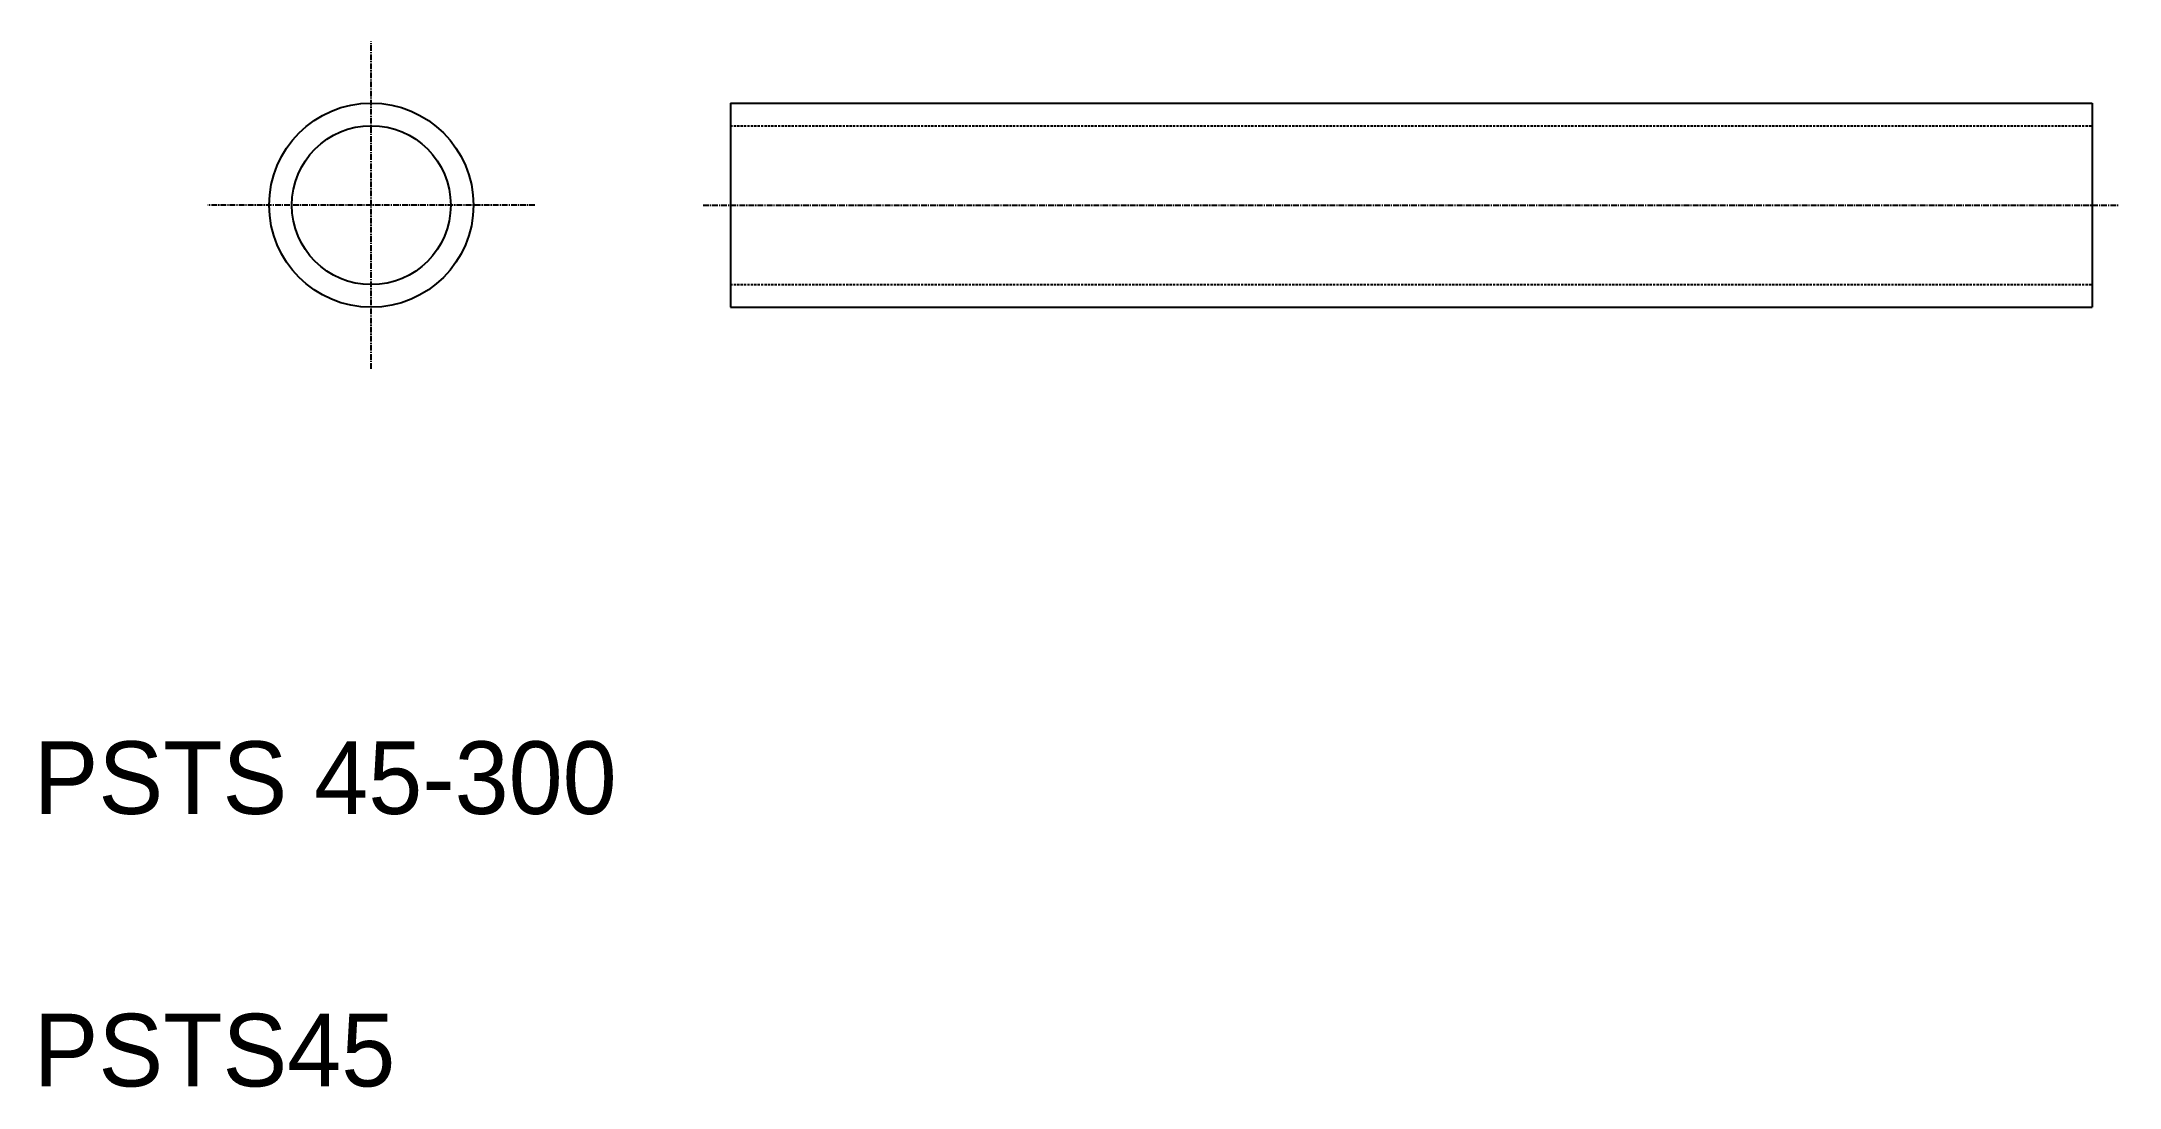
# Model space of a CAD drawing. Extents: x 42 to 499, y 40 to 270.
import ezdxf

# ---------------------------------------------------------------- set-up
doc = ezdxf.new("R2010")
doc.units = 0
doc.linetypes.add('CENTER', pattern=[2, 1.25, -0.25, 0.25, -0.25])
doc.linetypes.add('DASHED', pattern=[0.75, 0.5, -0.25])
doc.layers.get('0').update_dxf_attribs({"linetype": 'CONTINUOUS'})
doc.layers.add('CENTER', color=1, linetype='CENTER')

msp = doc.modelspace()

# ---------------------------------------------------------------- linework, layer by layer
at = {"color": 7, "linetype": 'CONTINUOUS'}
for p, q in [((193.49, 256.59), (493.49, 256.59)), ((193.49, 256.59), (193.49, 211.59)), ((493.49, 256.59), (493.49, 211.59)), ((193.49, 211.59), (493.49, 211.59))]:
    msp.add_line(p, q, dxfattribs=at)
at = {"color": 3, "linetype": 'DASHED'}
for p, q in [((193.49, 251.59), (493.49, 251.59)), ((193.49, 216.59), (493.49, 216.59))]:
    msp.add_line(p, q, dxfattribs=at)
for p, q in [((493.49, 245.34), (493.49, 245.34)), ((493.49, 234.09), (493.49, 234.09))]:
    msp.add_line(p, q)
at = {"color": 7, "linetype": 'CONTINUOUS'}
for radius in [22.5, 17.5]:
    msp.add_circle((114.39, 234.09), radius, dxfattribs=at)
at = {"layer": 'CENTER', "color": 1, "linetype": 'CENTER'}
for p, q in [((114.39, 198.05), (114.39, 270.12)), ((150.43, 234.09), (78.36, 234.09)), ((187.49, 234.09), (499.49, 234.09))]:
    msp.add_line(p, q, dxfattribs=at)

# ---------------------------------------------------------------- texts
at = {"color": 7, "linetype": 'CONTINUOUS'}
for s, p in [('PSTS 45-300', (40, 100)), ('PSTS45', (40, 40))]:
    msp.add_text(s, height=16, dxfattribs=at).set_placement(p)

doc.saveas('drawing.dxf')
